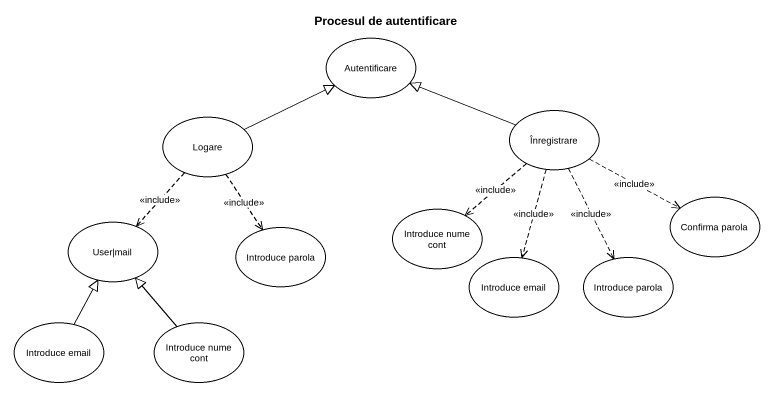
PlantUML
@startuml
title Procesul de autentificare
usecase Autentificare
usecase Logare
usecase Înregistrare
usecase "User|mail" as User_mail
usecase "Introduce nume cont" as Introduce_nume_cont
usecase "Confirma parola" as Confirma_parola
usecase "Introduce parola" as Introduce_parola
usecase "Introduce email" as Introduce_email
usecase "Introduce parola" as Introduce_parola_2
usecase "Introduce email" as Introduce_email_2
usecase "Introduce nume cont" as Introduce_nume_cont_2
Logare -right-|> Autentificare
Logare ..> User_mail : <<include>>
Logare ..> Introduce_parola : <<include>>
Înregistrare -left-|> Autentificare
Înregistrare ..> Introduce_nume_cont : <<include>>
Înregistrare .right.> Confirma_parola : <<include>>
Înregistrare ..> Introduce_email : <<include>>
Înregistrare ..> Introduce_parola_2 : <<include>>
Introduce_email_2 -up-|> User_mail
Introduce_nume_cont_2 -up-|> User_mail
@enduml
